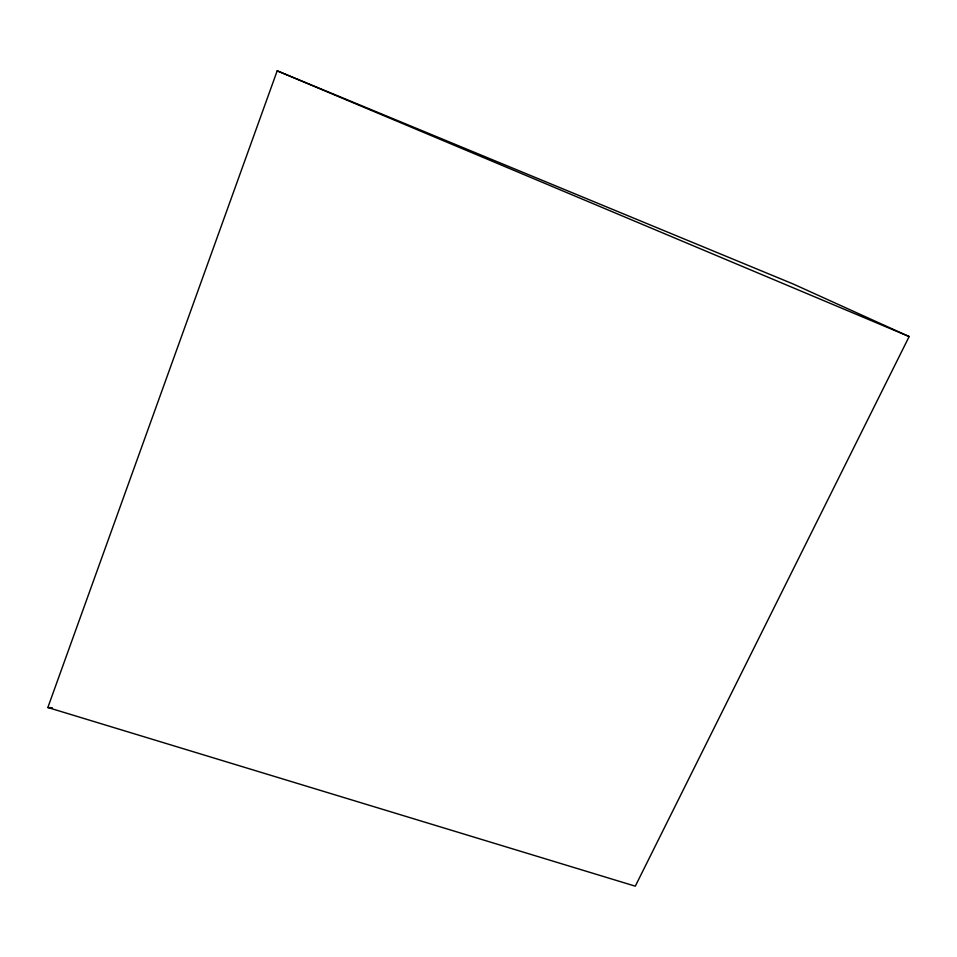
<?xml version="1.0" encoding="UTF-8"?>
<svg xmlns="http://www.w3.org/2000/svg" width="957" height="957" viewBox="0 0 957 957"><rect width="100%" height="100%" fill="white"/><g stroke="black" fill="none" stroke-linecap="round" stroke-linejoin="round"><path stroke-width="1.44" d="M47.85 707.51L277.195 70.83L793.341 284.062L909.15 336.553L635.292 886.17L47.85 707.51L52.324 707.797M277.195 70.83L909.15 336.553"/></g></svg>
